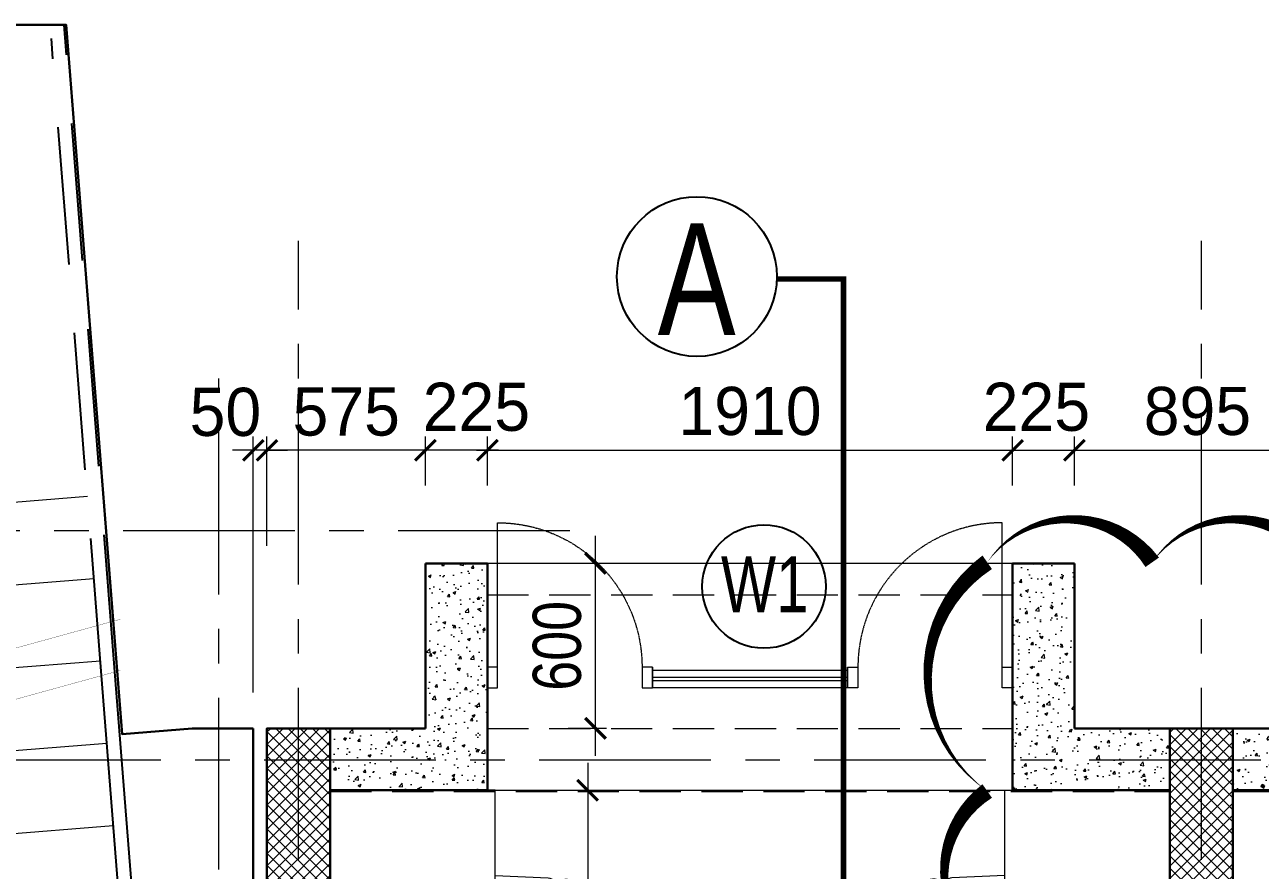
# Model space of a CAD drawing. Header units: millimetres. Extents: x -286480 to 108094, y -227925 to 10018.
# Drawn here: x -30699 to -26206, y -92133 to -89058 of the extents above; entities that cross this region are included whole.
import ezdxf

# ---------------------------------------------------------------- set-up
doc = ezdxf.new("R2010")
doc.units = ezdxf.units.MM
doc.header["$LTSCALE"] = 100
doc.header["$MEASUREMENT"] = 0
doc.header["$PDMODE"] = 67
for name, pattern in [('CENTER', [2, 1.25, -0.25, 0.25, -0.25]), ('DASHED2', [0.375, 0.25, -0.125]), ('HIDDEN2', [0.1875, 0.125, -0.0625])]:
    doc.linetypes.add(name, pattern=pattern)
doc.layers.get('0').update_dxf_attribs({"lineweight": 25})
for name, color, linetype, lineweight in [('A-ANNO-COLUMN-HATCH', 253, 'Continuous', 9), ('A-ANNO-GRID', 251, 'CENTER', 9), ('A-Steps', 3, 'Continuous', 9), ('A-Wall Sec', 1, 'Continuous', 30), ('AAC BLOCK HATCH', 253, 'Continuous', 5), ('ACC BLOCK', 211, 'Continuous', 30), ('beam', 3, 'Continuous', 20), ('COL', 1, 'Continuous', 30), ('dim', 7, 'Continuous', 13), ('DW-NO', 7, 'Continuous', 25), ('FURNITURE LAYOUT', 37, 'Continuous', 15), ('GLASS', 150, 'Continuous', 5), ('S-COL', 4, 'Continuous', 30), ('S-Concrete', 1, 'Continuous', 30), ('STAIR', 3, 'Continuous', 9), ('text', 7, 'Continuous', 9)]:
    doc.layers.add(name, color=color, linetype=linetype, lineweight=lineweight)
for name, color, linetype in [('A-Elevation', 4, 'Continuous'), ('A-Wall Patt', 8, 'Continuous'), ('S-Conc Patt', 9, 'Continuous')]:
    doc.layers.add(name, color=color, linetype=linetype)
doc.styles.add('ARIAL', font='arial.ttf', dxfattribs={"width": 0.8})
doc.styles.add('CENTURY-GOTHIC', font='GOTHIC.TTF', dxfattribs={"height": 175})
doc.styles.add('SIZE', font='arial.ttf', dxfattribs={"width": 0.75, "height": 200})
doc.styles.get("Standard").update_dxf_attribs({"font": 'sanss___.ttf'})
doc.dimstyles.new('1.125', dxfattribs={"dimtxt": 175, "dimasz": 75, "dimexe": 50, "dimexo": 50, "dimgap": 50, "dimtad": 1, "dimdec": 0, "dimrnd": 5, "dimzin": 0, "dimdsep": 46, "dimtxsty": 'CENTURY-GOTHIC', "dimblk": 'ARCHTICK', "dimcen": 5, "dimdle": 40, "dimclrd": 256, "dimclre": 8, "dimclrt": 213, "dimadec": 0, "dimazin": 0, "dimtfac": 1, "dimtdec": 0, "dimtofl": 0, "dimtmove": 2, "dimatfit": 2, "dimldrblk": 'OPEN30', "dimfxl": 80, "dimtolj": 1, "dimtzin": 0, "dimlwd": 15, "dimlwe": 9, "dimarcsym": 1})
doc.dimstyles.new('D 75', dxfattribs={"dimtxt": 175, "dimasz": 75, "dimexe": 100, "dimexo": 100, "dimgap": 50, "dimtad": 1, "dimdec": 0, "dimrnd": 5, "dimzin": 0, "dimdsep": 46, "dimtxsty": 'ARIAL', "dimblk": 'ARCHTICK', "dimcen": 0.09, "dimdle": 100, "dimclrd": 256, "dimclrt": 256, "dimadec": 0, "dimazin": 0, "dimtfac": 1, "dimtdec": 0, "dimtix": 1, "dimtofl": 0, "dimtmove": 1, "dimatfit": 3, "dimfxl": 135, "dimtolj": 1, "dimtzin": 0, "dimlwd": 9, "dimlwe": 9, "dimarcsym": 0})

# ---------------------------------------------------------------- blocks, each defined once
blk = doc.blocks.new('_ArchTick')
at = {"const_width": 0.15}
blk.add_lwpolyline([(-0.5, -0.5), (0.5, 0.5)], dxfattribs=at)
blk = doc.blocks.new('*D30')
at = {"layer": 'Defpoints', "color": 0, "ltscale": 0.1, "transparency": 16777216}
for p in [(-29011.9, -91841.8, 0.6), (-29011.9, -95991.8, -11.2), (-28652.1, -95991.8)]:
    blk.add_point(p, dxfattribs=at)
at = {"layer": 'dim', "lineweight": 9, "ltscale": 0.1, "transparency": 16777216}
blk.add_line((-28652.1, -91741.8), (-28652.1, -96091.8), dxfattribs=at)
at = {"layer": 'dim', "color": 0, "lineweight": 9, "ltscale": 0.1, "transparency": 16777216}
for p, q in [((-28911.9, -91841.8), (-28552.1, -91841.8)), ((-28911.9, -95991.8), (-28552.1, -95991.8))]:
    blk.add_line(p, q, dxfattribs=at)
at = {"layer": 'dim', "lineweight": 9, "ltscale": 0.1, "transparency": 16777216, "xscale": 75, "yscale": 75, "zscale": 75}
for p, rotation in [((-28652.1, -91841.8), 90), ((-28652.1, -95991.8), 270)]:
    blk.add_blockref('_ArchTick', p, dxfattribs=dict(at, rotation=rotation))
at = {"layer": 'dim', "ltscale": 0.1, "transparency": 16777216, "insert": (-28791.5, -93310.4), "char_height": 175, "attachment_point": 5, "rotation": 90, "style": 'ARIAL'}
blk.add_mtext('\\A1;4150', dxfattribs=at)
blk = doc.blocks.new('*D103')
at = {"layer": 'Defpoints', "color": 0, "ltscale": 0.1, "transparency": 16777216}
for p in [(-29868.1, -90605.8), (-29818.3, -91003.3), (-29868.1, -91536.3, -0.6)]:
    blk.add_point(p, dxfattribs=at)
at = {"layer": 'dim', "color": 8, "lineweight": 9, "ltscale": 0.1, "transparency": 16777216}
for p, q in [((-29868.1, -91486.3), (-29868.1, -90555.8)), ((-29818.3, -90953.3), (-29818.3, -90555.8))]:
    blk.add_line(p, q, dxfattribs=at)
at = {"layer": 'dim', "lineweight": 15, "ltscale": 0.1, "transparency": 16777216}
for p, q in [((-29868.1, -90605.8), (-29943.1, -90605.8)), ((-29818.3, -90605.8), (-29743.3, -90605.8))]:
    blk.add_line(p, q, dxfattribs=at)
at = {"layer": 'dim', "lineweight": 15, "ltscale": 0.1, "transparency": 16777216, "xscale": 75, "yscale": 75, "zscale": 75}
blk.add_blockref('_ArchTick', (-29868.1, -90605.8), dxfattribs=at)
at = {"layer": 'dim', "lineweight": 15, "ltscale": 0.1, "transparency": 16777216, "xscale": 75, "yscale": 75, "zscale": 75, "rotation": 180}
blk.add_blockref('_ArchTick', (-29818.3, -90605.8), dxfattribs=at)
at = {"layer": 'dim', "color": 213, "ltscale": 0.1, "transparency": 16777216, "insert": (-29969.5, -90467.3), "char_height": 175, "attachment_point": 5, "style": 'CENTURY-GOTHIC'}
blk.add_mtext('\\A1;50', dxfattribs=at)
blk = doc.blocks.new('_Open30')
at = {"color": 0, "linetype": 'ByBlock', "lineweight": -2}
for p, q in [((-1, 0.268), (0, 0)), ((0, 0), (-1, -0.268)), ((0, 0), (-1, 0))]:
    blk.add_line(p, q, dxfattribs=at)
blk = doc.blocks.new('*D172')
at = {"layer": 'Defpoints', "color": 0, "ltscale": 0.1, "transparency": 16777216}
for p in [(-28623.7, -91016.8), (-28483.8, -91016.8, 1.1), (-28483.8, -91616.8, -0.7)]:
    blk.add_point(p, dxfattribs=at)
at = {"layer": 'dim', "lineweight": 9, "ltscale": 0.1, "transparency": 16777216}
blk.add_line((-28623.7, -91716.8), (-28623.7, -90916.8), dxfattribs=at)
at = {"layer": 'dim', "color": 0, "lineweight": 9, "ltscale": 0.1, "transparency": 16777216}
for p, q in [((-28583.8, -91016.8), (-28723.7, -91016.8)), ((-28583.8, -91616.8), (-28723.7, -91616.8))]:
    blk.add_line(p, q, dxfattribs=at)
at = {"layer": 'dim', "lineweight": 9, "ltscale": 0.1, "transparency": 16777216, "xscale": 75, "yscale": 75, "zscale": 75}
for p, rotation in [((-28623.7, -91016.8), 90), ((-28623.7, -91616.8), 270)]:
    blk.add_blockref('_ArchTick', p, dxfattribs=dict(at, rotation=rotation))
at = {"layer": 'dim', "ltscale": 0.1, "transparency": 16777216, "insert": (-28763.1, -91316.8), "char_height": 175, "attachment_point": 5, "rotation": 90, "style": 'ARIAL'}
blk.add_mtext('\\A1;600', dxfattribs=at)
blk = doc.blocks.new('door-700')
at = {"linetype": 'Continuous'}
for p, q in [((-50, 100), (-50, 800)), ((-800, 100), (-800, 0)), ((0, 100), (0, 0))]:
    blk.add_line(p, q, dxfattribs=at)
at = {"linetype": 'DASHED2', "ltscale": 0.1}
blk.add_arc((-50, 100), 700, 90, 180, dxfattribs=at)
at = {"linetype": 'Continuous'}
for points in [[(-750, 0), (-800, 0), (-800, 100), (-750, 100)], [(0, 0), (-50, 0), (-50, 100), (0, 100)]]:
    blk.add_3dface(points, dxfattribs=at)
blk = doc.blocks.new('*D173')
at = {"layer": 'Defpoints', "color": 0, "ltscale": 0.1, "transparency": 16777216}
for p in [(-29242, -90605.8), (-29242, -90783.8, 1.1), (-29017, -90783.8, 1.1)]:
    blk.add_point(p, dxfattribs=at)
at = {"layer": 'dim', "color": 8, "lineweight": 9, "ltscale": 0.1, "transparency": 16777216}
for p, q in [((-29242, -90733.8), (-29242, -90555.8)), ((-29017, -90733.8), (-29017, -90555.8))]:
    blk.add_line(p, q, dxfattribs=at)
at = {"layer": 'dim', "lineweight": 15, "ltscale": 0.1, "transparency": 16777216}
blk.add_line((-28977, -90605.8), (-29282, -90605.8), dxfattribs=at)
at = {"layer": 'dim', "lineweight": 15, "ltscale": 0.1, "transparency": 16777216, "xscale": 75, "yscale": 75, "zscale": 75, "rotation": 180}
blk.add_blockref('_ArchTick', (-29242, -90605.8), dxfattribs=at)
at = {"layer": 'dim', "lineweight": 15, "ltscale": 0.1, "transparency": 16777216, "xscale": 75, "yscale": 75, "zscale": 75}
blk.add_blockref('_ArchTick', (-29017, -90605.8), dxfattribs=at)
at = {"layer": 'dim', "color": 213, "ltscale": 0.1, "transparency": 16777216, "insert": (-29056.8, -90448.8), "char_height": 175, "attachment_point": 5, "style": 'CENTURY-GOTHIC'}
blk.add_mtext('\\A1;225', dxfattribs=at)
blk = doc.blocks.new('*D174')
at = {"layer": 'Defpoints', "color": 0, "ltscale": 0.1, "transparency": 16777216}
for p in [(-27107, -90605.8), (-29017, -90783.8, 1.1), (-27107, -90783.8, 1.1)]:
    blk.add_point(p, dxfattribs=at)
at = {"layer": 'dim', "color": 8, "lineweight": 9, "ltscale": 0.1, "transparency": 16777216}
for p, q in [((-29017, -90733.8), (-29017, -90555.8)), ((-27107, -90733.8), (-27107, -90555.8))]:
    blk.add_line(p, q, dxfattribs=at)
at = {"layer": 'dim', "lineweight": 15, "ltscale": 0.1, "transparency": 16777216}
blk.add_line((-29057, -90605.8), (-27067, -90605.8), dxfattribs=at)
at = {"layer": 'dim', "lineweight": 15, "ltscale": 0.1, "transparency": 16777216, "xscale": 75, "yscale": 75, "zscale": 75, "rotation": 180}
blk.add_blockref('_ArchTick', (-29017, -90605.8), dxfattribs=at)
at = {"layer": 'dim', "lineweight": 15, "ltscale": 0.1, "transparency": 16777216, "xscale": 75, "yscale": 75, "zscale": 75}
blk.add_blockref('_ArchTick', (-27107, -90605.8), dxfattribs=at)
at = {"layer": 'dim', "color": 213, "ltscale": 0.1, "transparency": 16777216, "insert": (-28062, -90463.9), "char_height": 175, "attachment_point": 5, "style": 'CENTURY-GOTHIC'}
blk.add_mtext('\\A1;1910', dxfattribs=at)
blk = doc.blocks.new('*D175')
at = {"layer": 'Defpoints', "color": 0, "ltscale": 0.1, "transparency": 16777216}
for p in [(-26882, -90605.8), (-27107, -90783.8, 1.1), (-26882, -90783.8, 1.1)]:
    blk.add_point(p, dxfattribs=at)
at = {"layer": 'dim', "color": 8, "lineweight": 9, "ltscale": 0.1, "transparency": 16777216}
for p, q in [((-27107, -90733.8), (-27107, -90555.8)), ((-26882, -90733.8), (-26882, -90555.8))]:
    blk.add_line(p, q, dxfattribs=at)
at = {"layer": 'dim', "lineweight": 15, "ltscale": 0.1, "transparency": 16777216}
blk.add_line((-27147, -90605.8), (-26842, -90605.8), dxfattribs=at)
at = {"layer": 'dim', "lineweight": 15, "ltscale": 0.1, "transparency": 16777216, "xscale": 75, "yscale": 75, "zscale": 75, "rotation": 180}
blk.add_blockref('_ArchTick', (-27107, -90605.8), dxfattribs=at)
at = {"layer": 'dim', "lineweight": 15, "ltscale": 0.1, "transparency": 16777216, "xscale": 75, "yscale": 75, "zscale": 75}
blk.add_blockref('_ArchTick', (-26882, -90605.8), dxfattribs=at)
at = {"layer": 'dim', "color": 213, "ltscale": 0.1, "transparency": 16777216, "insert": (-27020.6, -90448.8), "char_height": 175, "attachment_point": 5, "style": 'CENTURY-GOTHIC'}
blk.add_mtext('\\A1;225', dxfattribs=at)
blk = doc.blocks.new('*D176')
at = {"layer": 'Defpoints', "color": 0, "ltscale": 0.1, "transparency": 16777216}
for p in [(-25988.3, -90605.8), (-26882, -90783.8, 1.1), (-25988.3, -90783.8, 1.1)]:
    blk.add_point(p, dxfattribs=at)
at = {"layer": 'dim', "color": 8, "lineweight": 9, "ltscale": 0.1, "transparency": 16777216}
for p, q in [((-26882, -90733.8), (-26882, -90555.8)), ((-25988.3, -90733.8), (-25988.3, -90555.8))]:
    blk.add_line(p, q, dxfattribs=at)
at = {"layer": 'dim', "lineweight": 15, "ltscale": 0.1, "transparency": 16777216}
blk.add_line((-26922, -90605.8), (-25948.3, -90605.8), dxfattribs=at)
at = {"layer": 'dim', "lineweight": 15, "ltscale": 0.1, "transparency": 16777216, "xscale": 75, "yscale": 75, "zscale": 75, "rotation": 180}
blk.add_blockref('_ArchTick', (-26882, -90605.8), dxfattribs=at)
at = {"layer": 'dim', "lineweight": 15, "ltscale": 0.1, "transparency": 16777216, "xscale": 75, "yscale": 75, "zscale": 75}
blk.add_blockref('_ArchTick', (-25988.3, -90605.8), dxfattribs=at)
at = {"layer": 'dim', "color": 213, "ltscale": 0.1, "transparency": 16777216, "insert": (-26435.2, -90463.9), "char_height": 175, "attachment_point": 5, "style": 'CENTURY-GOTHIC'}
blk.add_mtext('\\A1;895', dxfattribs=at)
blk = doc.blocks.new('*D181')
at = {"layer": 'Defpoints', "color": 0, "ltscale": 0.1, "transparency": 16777216}
for p in [(-29818.3, -90605.8), (-29242, -90783.8), (-29818.3, -91003.3)]:
    blk.add_point(p, dxfattribs=at)
at = {"layer": 'dim', "color": 8, "lineweight": 9, "ltscale": 0.1, "transparency": 16777216}
for p, q in [((-29818.3, -90953.3), (-29818.3, -90555.8)), ((-29242, -90733.8), (-29242, -90555.8))]:
    blk.add_line(p, q, dxfattribs=at)
at = {"layer": 'dim', "lineweight": 15, "ltscale": 0.1, "transparency": 16777216}
blk.add_line((-29202, -90605.8), (-29858.3, -90605.8), dxfattribs=at)
at = {"layer": 'dim', "lineweight": 15, "ltscale": 0.1, "transparency": 16777216, "xscale": 75, "yscale": 75, "zscale": 75, "rotation": 180}
blk.add_blockref('_ArchTick', (-29818.3, -90605.8), dxfattribs=at)
at = {"layer": 'dim', "lineweight": 15, "ltscale": 0.1, "transparency": 16777216, "xscale": 75, "yscale": 75, "zscale": 75}
blk.add_blockref('_ArchTick', (-29242, -90605.8), dxfattribs=at)
at = {"layer": 'dim', "color": 213, "ltscale": 0.1, "transparency": 16777216, "insert": (-29530.2, -90466.1), "char_height": 175, "attachment_point": 5, "style": 'CENTURY-GOTHIC'}
blk.add_mtext('\\A1;575', dxfattribs=at)
blk = doc.blocks.new('s g h s l')
at = {"layer": 'S-Conc Patt'}
blk.add_hatch(color=256, dxfattribs=at).paths.add_polyline_path([(521138.2, -8796.7), (521138.2, -9087.1), (521738.2, -9039.9), (521738.2, -8844.2)])
at = {"layer": 'A-Elevation', "linetype": 'HIDDEN2', "ltscale": 40}
for p, q in [((523271.8, -7410.9), (518738.2, -7051.5)), ((518738.2, -7101.7), (518738.2, -7051.5)), ((523221.8, -7457.1), (518738.2, -7101.7)), ((523271.8, -7410.9), (523271.8, -10474)), ((523221.8, -7457.1), (523221.8, -10427.7)), ((521138.2, -8796.7), (518438.2, -8582.6)), ((521138.2, -8846.8), (518488.2, -8636.7)), ((520905.6, -10610), (523221.8, -10427.7)), ((520919.1, -10659.1), (523271.8, -10474))]:
    blk.add_line(p, q, dxfattribs=at)
at = {"layer": 'A-Elevation'}
for p, q in [((518438.2, -8582.6), (518438.2, -9299.5)), ((518488.2, -9245.4), (518488.2, -8636.7)), ((518488.2, -9245.4), (521138.2, -9036.9)), ((518438.2, -9299.5), (521138.2, -9087.1)), ((518565.9, -10794.1), (520905.6, -10610)), ((518569.9, -10843.9), (520919.1, -10659.1)), ((518565.9, -10794.1), (518569.9, -10843.9))]:
    blk.add_line(p, q, dxfattribs=at)
at = {"layer": 'A-Steps', "linetype": 'DASHED2', "ltscale": 500}
for p, q in [((518747.6, -8607.1), (518866.1, -7111.8)), ((519046.6, -8630.8), (519165.2, -7135.5)), ((519345.7, -8654.6), (519464.2, -7159.2)), ((519644.7, -8678.3), (519763.3, -7183)), ((519943.8, -8702), (520062.4, -7206.7)), ((520242.9, -8725.7), (520361.4, -7230.4)), ((520541.9, -8749.4), (520660.5, -7254.1)), ((520841, -8773.1), (520959.5, -7277.8)), ((521140.1, -8796.8), (521258.6, -7301.5)), ((521439.1, -8820.5), (521557.7, -7325.2)), ((521738.2, -8844.2), (521856.7, -7348.9)), ((521439.1, -9063.6), (521557.7, -10558.9)), ((520841, -9111), (520959.5, -10606.3)), ((521140.1, -9087.3), (521258.6, -10582.6))]:
    blk.add_line(p, q, dxfattribs=at)
at = {"layer": 'A-Steps'}
for p, q in [((520242.7, -9157.5), (520360.4, -10652.9)), ((520541.8, -9134), (520659.5, -10629.4)), ((519644.6, -9204.6), (519762.2, -10700)), ((519943.7, -9181), (520061.3, -10676.4)), ((519046.4, -9251.6), (519164.1, -10747)), ((519345.5, -9228.1), (519463.2, -10723.5)), ((518448.3, -9298.7), (518565.9, -10794.1)), ((518747.4, -9275.2), (518865, -10770.5))]:
    blk.add_line(p, q, dxfattribs=at)
at = {"layer": 'S-Concrete'}
blk.add_lwpolyline([(521138.2, -8796.7), (521738.2, -8844.2), (521738.2, -9039.9), (521138.2, -9087.1), (521138.2, -8796.7)], dxfattribs=at)
at = {"layer": 'STAIR', "color": 5, "const_width": 1}
for points in [[(520485.7, -9052.3), (520731.8, -9976.8), (520660.3, -10026.1), (520829.9, -9989.2), (520749.5, -10043.3), (520924.6, -10678.8)], [(520671.9, -9052.3), (520917.9, -9976.8), (520846.5, -10026.1), (521016.1, -9989.2), (520935.7, -10043.3), (521110.7, -10678.8)]]:
    blk.add_lwpolyline(points, dxfattribs=at)
at = {"layer": 'text'}
for p, q in [((518738.2, -7854), (518931.9, -7688.2)), ((518738.2, -7854), (518904.1, -8047.7)), ((520531.4, -9894.7), (520336.1, -9730.7)), ((518438.2, -10076.9), (520531.4, -9894.7)), ((520531.4, -9894.7), (520367.4, -10090))]:
    blk.add_line(p, q, dxfattribs=at)
at = {"layer": 'text', "linetype": 'DASHED2', "ltscale": 1000}
for p, q in [((518738.2, -7854), (522471.8, -8128.4)), ((522471.8, -8128.4), (522471.8, -9725.8)), ((520887.8, -9863.7), (522471.8, -9725.8))]:
    blk.add_line(p, q, dxfattribs=at)
at = {"layer": 'text', "insert": (518237.2, -10028.6), "char_height": 100, "width": 230.665, "attachment_point": 1}
blk.add_mtext('{\\fArial|b0|i0|c0|p34;UP}', dxfattribs=at)
blk = doc.blocks.new('table')
at = {"layer": 'FURNITURE LAYOUT', "ltscale": 0.1, "extrusion": (0.00024973, 0.002858, 0.999996)}
for p, q in [((102448.2, -203232.7, 8), (102255.7, -203241.8, 8.1)), ((102248.5, -203652.8, 9.3), (102448.2, -203670.1, 9.3))]:
    blk.add_line(p, q, dxfattribs=at)
at = {"layer": 'FURNITURE LAYOUT', "ltscale": 0.1, "elevation": 7.1}
blk.add_lwpolyline([(102448.3, -202922.9), (103048.2, -202922.9), (103048.2, -203972.9), (102448.3, -203972.9)], close=True, dxfattribs=at)
at = {"layer": 'FURNITURE LAYOUT', "ltscale": 0.1, "extrusion": (0.00024973, 0.002858, 0.999996), "elevation": -547.2}
blk.add_lwpolyline([(102216, -203270, 0.431626), (102195.6, -203246), (102185.5, -203245.8, 0.368177), (102165.4, -203262.3, 0.069082), (102158.9, -203628.8, 0.368177), (102178.3, -203646), (102188.5, -203646.2, 0.497842), (102209, -203617.4)], format="xyb", dxfattribs=at)
at = {"layer": 'FURNITURE LAYOUT', "ltscale": 0.1, "extrusion": (0.00024973, 0.002858, 0.999996)}
for centre, radius, start, end in [((102261.7, -203291.1, -547.2), 50.4, 96.9051, 155.3357), ((103479.8, -203469, -547.2), 1279.4, 171.0536, 186.6583), ((102255.9, -203603.8, -547.2), 48.8, 196.1022, 261.3279)]:
    blk.add_arc(centre, radius, start, end, dxfattribs=at)

msp = doc.modelspace()

# ---------------------------------------------------------------- hatches: boundary and pattern name
at = {"layer": 'A-ANNO-COLUMN-HATCH', "lineweight": 9, "ltscale": 0.1}
h = msp.add_hatch(dxfattribs=at)
h.set_pattern_fill('ANSI37', color=256, scale=250)
h.set_pattern_definition([(45, (-156057.718, -20189.92), (-22.097087, 22.097087), []), (135, (-156057.718, -20189.92), (-22.097087, -22.097087), [])])
h.paths.add_polyline_path([(-29588.3, -92216.8), (-29588.3, -91616.8), (-29818.3, -91616.8), (-29818.3, -92216.8)])
h = msp.add_hatch(dxfattribs=at)
h.set_pattern_fill('ANSI37', color=256, scale=250, angle=-90)
h.set_pattern_definition([(315, (-62225.98, 31290.588), (22.097087, 22.097087), []), (45, (-62225.98, 31290.588), (-22.097087, 22.097087), [])])
h.paths.add_polyline_path([(-26535.8, -91616.8), (-26535.8, -92366.8), (-26305.8, -92366.8), (-26305.8, -91616.8)])
at = {"layer": 'A-Wall Patt'}
h = msp.add_hatch(dxfattribs=at)
h.set_pattern_fill('ANSI32', color=256, scale=400, angle=450, style=0)
h.set_pattern_definition([(135, (-30190.84, -95442), (-106.066, -106.066), []), (135, (-30190.84, -95371.29), (-106.066, -106.066), [])])
h.paths.add_polyline_path([(-30268.3, -95392.5), (-30268.3, -95507.5), (-30118.3, -95507.5), (-30118.3, -95392.5)])
h.paths.add_polyline_path([(-36573.3, -92322.5), (-36823.3, -92322.5, -0.000056), (-36823.3, -92322.5), (-37073.3, -92322.5), (-37073.3, -91752.5), (-36573.3, -91752.5)], flags=17)
h.paths.add_polyline_path([(-31583.3, -96107.5), (-31468.3, -96107.5), (-31468.3, -95507.5), (-31583.3, -95507.5)])
h.paths.add_polyline_path([(-32898.3, -96107.5), (-32783.3, -96107.5), (-32783.3, -95507.5), (-32898.3, -95507.5)], flags=17)
h.paths.add_polyline_path([(-36765.8, -92571.8), (-37188.3, -92571.8), (-37188.3, -92572.5), (-36880.8, -92572.5), (-36880.8, -94723.1), (-36765.8, -94723.1)])
h.paths.add_polyline_path([(-37188.3, -92321.8), (-36458.3, -92321.8), (-36458.3, -91572.5), (-36573.3, -91572.5), (-36573.3, -91637.5), (-37073.3, -91637.5), (-37073.3, -91572.5), (-37188.3, -91572.5)])
h.paths.add_polyline_path([(-34058.3, -95392.5), (-34058.3, -95507.5), (-31468.3, -95507.5), (-31468.3, -95392.5)])
h.paths.add_polyline_path([(-38937.3, -95992.5), (-38937.3, -96107.5), (-36765.8, -96107.5), (-36765.8, -95723.1), (-36880.8, -95723.1), (-36880.8, -95992.5)])
at = {"layer": 'AAC BLOCK HATCH'}
h = msp.add_hatch(dxfattribs=at)
h.set_pattern_fill('AR-CONC', color=256, scale=15, style=0)
h.set_pattern_definition([(50, (-116597.69, 121766.06), (107.589027, -9.41282), [11.25, -123.75]), (355, (-116597.69, 121766.06), (-20.8127, 112.82882), [9, -99]), (100.451444, (-116588.73, 121765.28), (86.776327, 103.416), [9.56103, -105.171317]), (46.1842, (-116597.7, 121796.06), (160.0862, -24.82789), [16.875, -185.625]), (96.635635, (-116584.35, 121793.99), (140.19929, 146.11779), [14.34155, -157.75706]), (351.18416, (-116597.7, 121796.06), (140.19929, 146.11779), [13.5, -148.5]), (21, (-116582.69, 121788.56), (89.536058, -60.392834), [11.25, -123.75]), (326, (-116582.69, 121788.56), (36.4973, 108.772507), [9, -99]), (71.451445, (-116575.23, 121783.53), (126.033357, 48.379673), [9.56103, -105.171317]), (37.5, (-116597.694, 121766.06), (1.823978, 49.934078), [0, -97.8, 0, -100.5, 0, -99.375]), (7.5, (-116597.694, 121766.06), (39.46043, 59.161757), [0, -57.3, 0, -95.55, 0, -37.875]), (327.5, (-116631.144, 121766.06), (80.0733654, -3.383231), [0, -37.5, 0, -117, 0, -155.25]), (317.5, (-116646.144, 121766.06), (87.477925, 15.015747), [0, -48.75, 0, -77.7, 0, -110.25])])
h.paths.add_polyline_path([(-29017, -91841.8), (-29588.3, -91841.8), (-29588.3, -91731.8), (-29017, -91731.8)])
h.paths.add_polyline_path([(-29017, -91731.8), (-29588.3, -91731.8), (-29588.3, -91616.8), (-29242, -91616.8), (-29242, -91016.8), (-29017, -91016.8)])
h = msp.add_hatch(dxfattribs=at)
h.set_pattern_fill('AR-CONC', color=256, scale=15, style=0)
h.set_pattern_definition([(50, (-114111.08, 165519.01), (107.589027, -9.41282), [11.25, -123.75]), (355, (-114111.08, 165519.01), (-20.8127, 112.82882), [9, -99]), (100.451444, (-114102.12, 165518.23), (86.776327, 103.416), [9.56103, -105.171317]), (46.1842, (-114111.08, 165549.01), (160.0862, -24.82789), [16.875, -185.625]), (96.635635, (-114097.74, 165546.94), (140.19929, 146.11779), [14.34155, -157.75706]), (351.184164, (-114111.08, 165549.01), (140.19929, 146.11779), [13.5, -148.5]), (21, (-114096.08, 165541.51), (89.536058, -60.392834), [11.25, -123.75]), (326, (-114096.08, 165541.51), (36.4973, 108.772507), [9, -99]), (71.451445, (-114088.62, 165536.48), (126.033357, 48.379673), [9.56103, -105.171317]), (37.5, (-114111.083, 165519.013), (1.8239783, 49.934078), [0, -97.8, 0, -100.5, 0, -99.375]), (7.5, (-114111.083, 165519.013), (39.460431, 59.161757), [0, -57.3, 0, -95.55, 0, -37.875]), (327.5, (-114144.533, 165519.013), (80.0733654, -3.383231), [0, -37.5, 0, -117, 0, -155.25]), (317.5, (-114159.53, 165519.01), (87.477925, 15.015747), [0, -48.75, 0, -77.7, 0, -110.25])])
h.paths.add_polyline_path([(-26882, -91616.8), (-26535.8, -91616.8), (-26535.8, -91731.8), (-27107, -91731.8), (-27107, -91016.8), (-26882, -91016.8)])
h.paths.add_polyline_path([(-26535.8, -91841.8), (-27107, -91841.8), (-27107, -91731.8), (-26535.8, -91731.8)])
h.paths.add_polyline_path([(-25763.3, -91841.8), (-26305.8, -91841.8), (-26305.8, -91731.8), (-25763.3, -91731.8)])
h.paths.add_polyline_path([(-25763.3, -91731.8), (-26305.8, -91731.8), (-26305.8, -91616.8), (-25988.3, -91616.8), (-25988.3, -91016.8), (-25763.3, -91016.8)])

# ---------------------------------------------------------------- linework, layer by layer
at = {"color": 12, "ltscale": 0.5, "true_color": 0xe00000, "const_width": 20, "elevation": 28.4}
msp.add_lwpolyline([(-27721.9, -92222.1), (-27721.9, -89983.1), (-27962.2, -89983.1)], dxfattribs=at)
at = {"color": 12, "ltscale": 0.5, "true_color": 0xe00000}
msp.add_circle((-28255.1, -89974.2, 28.4), 290.5, dxfattribs=at)
at = {"layer": 'A-ANNO-GRID', "ltscale": 5}
for p, q in [((-29703.3, -106094.3, 16.3), (-29703.3, -89843.9, 16.3)), ((-26420.8, -106094.3, -2.6), (-26420.8, -89843.9, -2.6)), ((-29993.3, -103130.5), (-29993.3, -90345.3)), ((-28716.6, -90898.8), (-39857.5, -90898.8)), ((-33828.9, -91731.8, 23), (-4817.6, -91731.8, 23))]:
    msp.add_line(p, q, dxfattribs=at)
at = {"layer": 'A-Wall Sec', "color": 1, "ltscale": 0.5, "true_color": 0xf50000, "elevation": 18.1}
msp.add_lwpolyline([(-25757.7, -92802.9, 0, 60, -0.520567), (-26357.7, -92802.9, 0, 60, -0.520567), (-26957.7, -92802.9, 0, 60, -0.520567), (-27199.4, -92444.6, 0, 60, -0.520567), (-27199.4, -91844.6, 0, 60, -0.520567), (-27199.4, -91012.9, 0, 60, -0.520567), (-26599.4, -91012.9, 0, 60, -0.520567), (-25999.4, -91012.9, 0, 60, -0.520567)], format="xyseb", dxfattribs=at)
at = {"layer": 'ACC BLOCK', "ltscale": 0.5, "extrusion": (5.90536e-11, -0.002858, 0.999996)}
for p, q in [((-29242, -91016.8, 10.2), (-29017, -91016.8, 10.2)), ((-29242, -91616.8, 10.2), (-29242, -91016.8, 10.2)), ((-29017, -91841.8, 10.2), (-29017, -91016.8, 10.2)), ((-29588.3, -91616.8, 29.7), (-29242, -91616.8, 10.2)), ((-26882, -91616.8, 42.6), (-26535.8, -91616.8, 42.6)), ((-26305.8, -91616.8, 42.6), (-25988.3, -91616.8, 42.6)), ((-29588.3, -91841.8, 10.2), (-29017, -91841.8, 10.2)), ((-26305.8, -91841.8, 42.6), (-25763.3, -91841.8, 42.6))]:
    msp.add_line(p, q, dxfattribs=at)
at = {"layer": 'ACC BLOCK', "ltscale": 0.5, "extrusion": (-5.90536e-11, -0.002858, 0.999996)}
for p, q in [((-26882, -91016.8, -2.6), (-27107, -91016.8, -2.6)), ((-27107, -91841.8, -2.6), (-27107, -91016.8, -2.6)), ((-26882, -91616.8, -2.6), (-26882, -91016.8, -2.6)), ((-26535.8, -91841.8, 42.6), (-27107, -91841.8, 42.6))]:
    msp.add_line(p, q, dxfattribs=at)
at = {"layer": 'beam', "linetype": 'DASHED2', "ltscale": 6}
for p, q in [((-29242, -91016.8, 9.8), (-29242.1, -91616.8, 12.9)), ((-26882, -91016.8, -2.6), (-29242, -91016.8, 10.2)), ((-29017, -91016.8, 10.2), (-29017.1, -91616.8, 13.9)), ((-27107, -91616.8, 38.9), (-27107, -91016.8, -2.6)), ((-26882, -91616.8, 36.1), (-26882, -91016.8, -5.4)), ((-29017, -91131.8, -23.5), (-27107, -91131.8, -22)), ((-29588.3, -91616.8, 10.2), (-29242.1, -91616.8, 13.9)), ((-29017.1, -91616.8, 16.3), (-27107, -91616.8, 36.5)), ((-26882, -91616.8, 38.9), (-26535.8, -91616.8, 42.6)), ((-26305.8, -91616.8, 42.6), (-25988.3, -91616.8, 42.6)), ((-29588.3, -91846.8, 10.2), (-26535.8, -91846.8, 42.6)), ((-26305.8, -91846.8, 42.6), (-23310.8, -91846.8, 42.6))]:
    msp.add_line(p, q, dxfattribs=at)
at = {"layer": 'COL', "ltscale": 0.5}
msp.add_line((-29868.3, -96106.7, 17.1), (-29868.3, -91617.5, 29.9), dxfattribs=at)
msp.add_lwpolyline([(-29868.3, -91617.5), (-30090.6, -91617.6), (-30345.3, -91637.4), (-30548.8, -89058.4), (-33611.8, -89059.1), (-33865.2, -92264.7), (-35200.2, -92323), (-35200.2, -92323), (-52693.3, -92326.6)], dxfattribs=at)
at = {"layer": 'DW-NO', "color": 51}
msp.add_circle((-28011.1, -91101.2, -353.5), 224.4, dxfattribs=at)
at = {"layer": 'GLASS', "ltscale": 0.1, "extrusion": (-5.90536e-11, -0.002858, 0.999996)}
for p, q in [((-27107, -91016.8, 24.7), (-29017, -91016.8, 24.7)), ((-27707, -91406.8, -2.6), (-28417, -91406.8, -2.6)), ((-27707, -91431.8, -2.6), (-28417, -91431.8, -2.6)), ((-27707, -91444.3, -2.6), (-28417, -91444.3, -2.6)), ((-27707, -91469.3, -2.6), (-28417, -91469.3, -2.6)), ((-29017, -91841.8, -2.6), (-27107, -91841.8, -2.6))]:
    msp.add_line(p, q, dxfattribs=at)
at = {"layer": 'S-COL', "ltscale": 0.1}
for points, elevation in [([(-29588.3, -92216.8), (-29588.3, -91616.8), (-29818.3, -91616.8), (-29818.3, -92216.8)], 29.7), ([(-26535.8, -91616.8), (-26535.8, -92366.8), (-26305.8, -92366.8), (-26305.8, -91616.8)], 42.6)]:
    msp.add_lwpolyline(points, close=True, dxfattribs=dict(at, elevation=elevation))

# ---------------------------------------------------------------- block references
at = {"rotation": 90}
msp.add_blockref('s g h s l', (-41030.1, -612330.7), dxfattribs=at)
at = {"layer": 'FURNITURE LAYOUT', "xscale": -1}
for p in [(73459.9, 111081.1, 22.7), (76742.4, 111081.1, 35.5)]:
    msp.add_blockref('table', p, dxfattribs=at)
at = {"layer": 'FURNITURE LAYOUT'}
msp.add_blockref('table', (-129583.9, 111081.1, 35.5), dxfattribs=at)
at = {"layer": 'GLASS', "linetype": 'Continuous', "lineweight": 13, "extrusion": (5.90536e-11, 0.002858, -0.999996), "xscale": 0.7500000025815083, "yscale": 0.7500000025815083, "zscale": -0.7500000025815085}
msp.add_blockref('door-700', (29017, -91468.9, -258.6), dxfattribs=at)
at = {"layer": 'GLASS', "linetype": 'Continuous', "lineweight": 13, "extrusion": (-5.90536e-11, -0.002858, 0.999996), "xscale": 0.7500000025815088, "yscale": 0.7500000025815088, "zscale": 0.7500000025815088}
msp.add_blockref('door-700', (-27107, -91468.9, 258.6), dxfattribs=at)

# ---------------------------------------------------------------- texts
at = {"layer": 'DW-NO', "color": 51, "style": 'SIZE', "width": 0.75}
for s, height, p in [('A', 405.3, (-28397.4, -90186.3, 28.4)), ('W1', 202.67, (-28167.5, -91194.4, -353.5))]:
    msp.add_text(s, height=height, dxfattribs=at).set_placement(p)

# ---------------------------------------------------------------- dimensions: what is measured, and where the dimension line sits
at = {"layer": 'dim', "ltscale": 0.1}
for base, p1, p2, picture, middle in [((-29242, -90605.8, 28.7), (-29017, -90783.8, 29.7), (-29242, -90783.8, 29.7), '*D173', (-29056.8, -90448.8, 28.7)), ((-26882, -90605.8, 29.7), (-27107, -90783.8, 30.8), (-26882, -90783.8, 30.8), '*D175', (-27020.6, -90448.8, 29.7)), ((-29868.1, -90605.8, 65.2), (-29818.3, -91003.3, 65.2), (-29868.1, -91536.3, 64.6), '*D103', (-29969.5, -90467.3, 65.2))]:
    dim = msp.add_linear_dim(base=base, p1=p1, p2=p2, dimstyle='1.125', dxfattribs=at)
    dim.commit()
    dim.dimension.update_dxf_attribs({"geometry": picture, "text_midpoint": middle, "dimtype": 160})
for base, p1, p2, picture, middle in [((-29818.3, -90605.8, 29.7), (-29242, -90783.8, 29.7), (-29818.3, -91003.3, 29.7), '*D181', (-29530.2, -90466.1, 29.7)), ((-27107, -90605.8, 28.7), (-29017, -90783.8, 29.7), (-27107, -90783.8, 29.7), '*D174', (-28062, -90463.9, 28.7)), ((-25988.3, -90605.8, 29.7), (-26882, -90783.8, 30.8), (-25988.3, -90783.8, 30.8), '*D176', (-26435.2, -90463.9, 29.7))]:
    dim = msp.add_linear_dim(base=base, p1=p1, p2=p2, dimstyle='1.125', dxfattribs=at)
    dim.commit()
    dim.dimension.update_dxf_attribs({"geometry": picture, "text_midpoint": middle})
dim = msp.add_linear_dim(base=(-28623.7, -91016.8, 41.3), p1=(-28483.8, -91616.8, 40.7), p2=(-28483.8, -91016.8, 42.4), angle=90, dimstyle='D 75', dxfattribs=at)
dim.commit()
dim.dimension.update_dxf_attribs({"geometry": '*D172', "text_midpoint": (-28763.1, -91316.8, 41.3)})
dim = msp.add_linear_dim(base=(-28652.1, -95991.8, 41.3), p1=(-29011.9, -91841.8, 41.9), p2=(-29011.9, -95991.8, 30.1), angle=90, dimstyle='D 75', dxfattribs=at)
dim.commit()
dim.dimension.update_dxf_attribs({"geometry": '*D30', "text_midpoint": (-28652.1, -93310.4, 41.3), "dimtype": 160})

doc.saveas('drawing.dxf')
